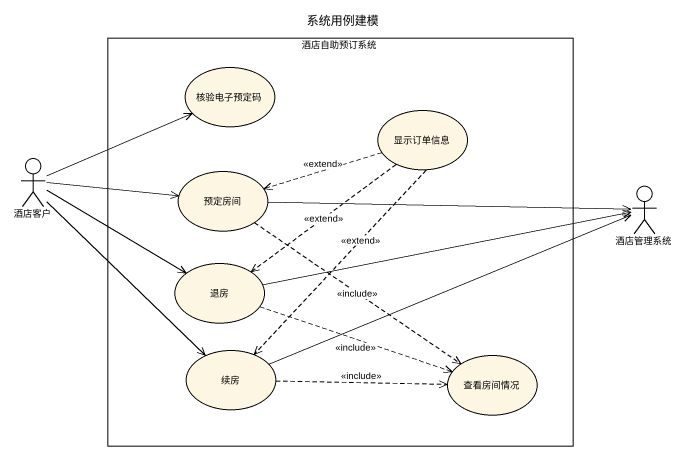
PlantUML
@startuml
title 系统用例建模
rectangle 酒店自助预订系统 {
  usecase 核验电子预定码
  usecase 显示订单信息
  usecase 预定房间
  usecase 退房
  usecase 续房
  usecase 查看房间情况
}
actor 酒店客户
actor 酒店管理系统
显示订单信息 .left.> 预定房间 : <<extend>>
显示订单信息 ..> 退房 : <<extend>>
显示订单信息 ..> 续房 : <<extend>>
酒店客户 -right-> 核验电子预定码
酒店客户 -right-> 预定房间
酒店客户 -right-> 退房
酒店客户 --> 续房
预定房间 -right-> 酒店管理系统
预定房间 ..> 查看房间情况 : <<include>>
退房 -right-> 酒店管理系统
退房 .right.> 查看房间情况 : <<include>>
续房 -right-> 酒店管理系统
续房 .right.> 查看房间情况 : <<include>>
@enduml
